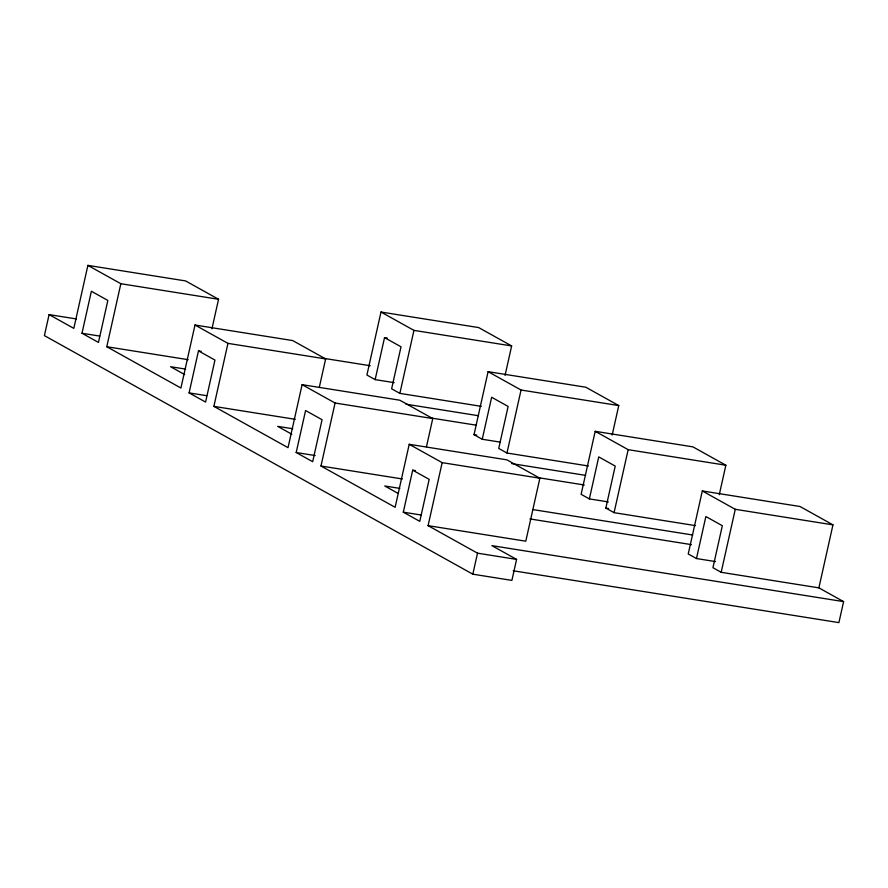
<?xml version="1.0" encoding="UTF-8"?>
<svg xmlns="http://www.w3.org/2000/svg" width="888" height="888" viewBox="0 0 888 888"><rect width="100%" height="100%" fill="white"/><g stroke="black" fill="none" stroke-linecap="round" stroke-linejoin="round"><path stroke-width="1.33" d="M76.424 318.959L49.095 314.607L44.4 335.609L472.827 574.181L511.899 580.397L516.594 559.396L491.885 545.643L843.6 601.62L838.905 622.621L513.186 570.773M211.954 328.771L218.548 299.278L185.592 280.93L87.89 265.379L73.815 328.371L49.095 314.607M81.985 333.255L91.375 291.253L107.848 300.433L98.468 342.424L81.985 333.255L99.623 336.064M319.358 387.068L325.652 358.919L292.696 340.57L194.994 325.019L180.919 388.023L106.771 346.731L120.846 283.727L87.89 265.379M198.479 350.893L214.952 360.073L205.572 402.075L189.089 392.896L198.479 350.893L201.188 351.326M426.473 446.708L432.756 418.559L399.8 400.211L302.109 384.659L288.023 447.663L213.875 406.371L227.95 343.367L194.994 325.019M296.192 452.536L305.583 410.534L322.067 419.713L312.676 461.716L296.192 452.536L315.196 455.555M409.213 444.3L442.169 462.648L428.083 525.652L525.785 541.203L539.871 478.21L506.915 459.851L409.213 444.3L395.127 507.303L320.979 466.011L335.065 403.008L302.109 384.659M505.061 375.424L511.643 345.932L478.688 327.583L380.996 312.032L366.911 375.036L375.147 379.62L394.15 382.639M375.147 379.62L384.537 337.618L387.257 338.051M481.285 406.338L399.866 393.384L413.952 330.38L380.996 312.032M412.687 470.174L429.17 479.354L419.78 521.356L403.307 512.176L412.687 470.174L415.406 470.607M499.9 442.069L482.251 439.26L474.014 434.676L488.1 371.672L585.803 387.224L618.758 405.572L612.165 435.065M482.251 439.26L491.641 397.258L508.125 406.438L498.734 448.44L506.97 453.024L588.389 465.989M472.827 574.181L477.522 553.18L428.083 525.652M506.97 453.024L521.056 390.021L488.1 371.672M719.269 494.705L725.862 465.223L692.906 446.864L595.204 431.313L581.118 494.316L589.366 498.901L608.358 501.931M589.366 498.901L598.745 456.898L615.229 466.078L605.838 508.08L614.074 512.665L695.493 525.629M614.074 512.665L628.16 449.672L595.204 431.313M843.6 601.62L818.88 587.856L832.966 524.864L800.01 506.504L702.308 490.953L688.233 553.957L696.47 558.541L715.462 561.571M696.47 558.541L705.86 516.55L722.333 525.718L712.942 567.721L721.178 572.305L818.88 587.856M721.178 572.305L735.264 509.312L702.308 490.953M120.846 283.727L218.548 299.278M413.952 330.38L511.643 345.932M322.377 358.119L370.207 365.723M227.95 343.367L325.652 358.919M521.056 390.021L618.758 405.572M106.771 346.731L188.178 359.684M185.614 369.108L170.563 366.711L184.682 374.581M405.96 404.184L478.488 415.728M430.669 417.948L475.835 425.13M335.065 403.008L432.756 418.559M628.16 449.672L725.862 465.223M474.014 434.676L476.734 435.109M189.089 392.896L206.726 395.704M213.875 406.371L295.293 419.325M292.718 428.749L277.667 426.351L291.797 434.221M511.688 463.603L585.592 475.369M537.773 477.589L584.304 484.992M442.169 462.648L539.871 478.21M735.264 509.312L832.966 524.864M605.838 508.08L608.558 508.513M320.979 466.011L402.397 478.976M399.833 488.389L384.77 485.991L397.724 493.206M532.578 509.523L692.696 535.009M529.925 518.925L691.419 544.633M403.307 512.176L420.945 514.985M477.522 553.18L516.594 559.396M384.537 337.618L401.021 346.797L391.63 388.8L399.866 393.384"/></g></svg>
